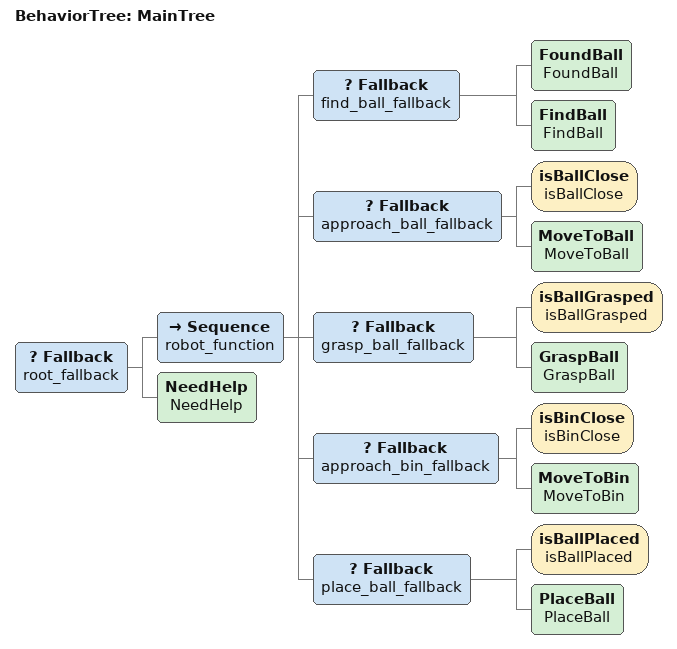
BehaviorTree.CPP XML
<root BTCPP_format="4" >
  <BehaviorTree ID="MainTree">
    <Fallback name="root_fallback">
      <Sequence name="robot_function">
        <Fallback name="find_ball_fallback">
          <FoundBall name="FoundBall"/>
          <FindBall name="FindBall" />
        </Fallback>
        <Fallback name="approach_ball_fallback">
          <isBallClose name="isBallClose" />
          <MoveToBall name="MoveToBall" />
        </Fallback>
        <Fallback name="grasp_ball_fallback">
          <isBallGrasped name="isBallGrasped"/>
          <GraspBall name="GraspBall"/>
        </Fallback>
        <Fallback name="approach_bin_fallback">
          <isBinClose name="isBinClose"/>
          <MoveToBin name="MoveToBin"/>
        </Fallback>
        <Fallback name="place_ball_fallback">
          <isBallPlaced name="isBallPlaced"/>
          <PlaceBall name="PlaceBall"/>
        </Fallback>
      </Sequence>
      <NeedHelp name="NeedHelp"/>
    </Fallback>
  </BehaviorTree>
</root>
